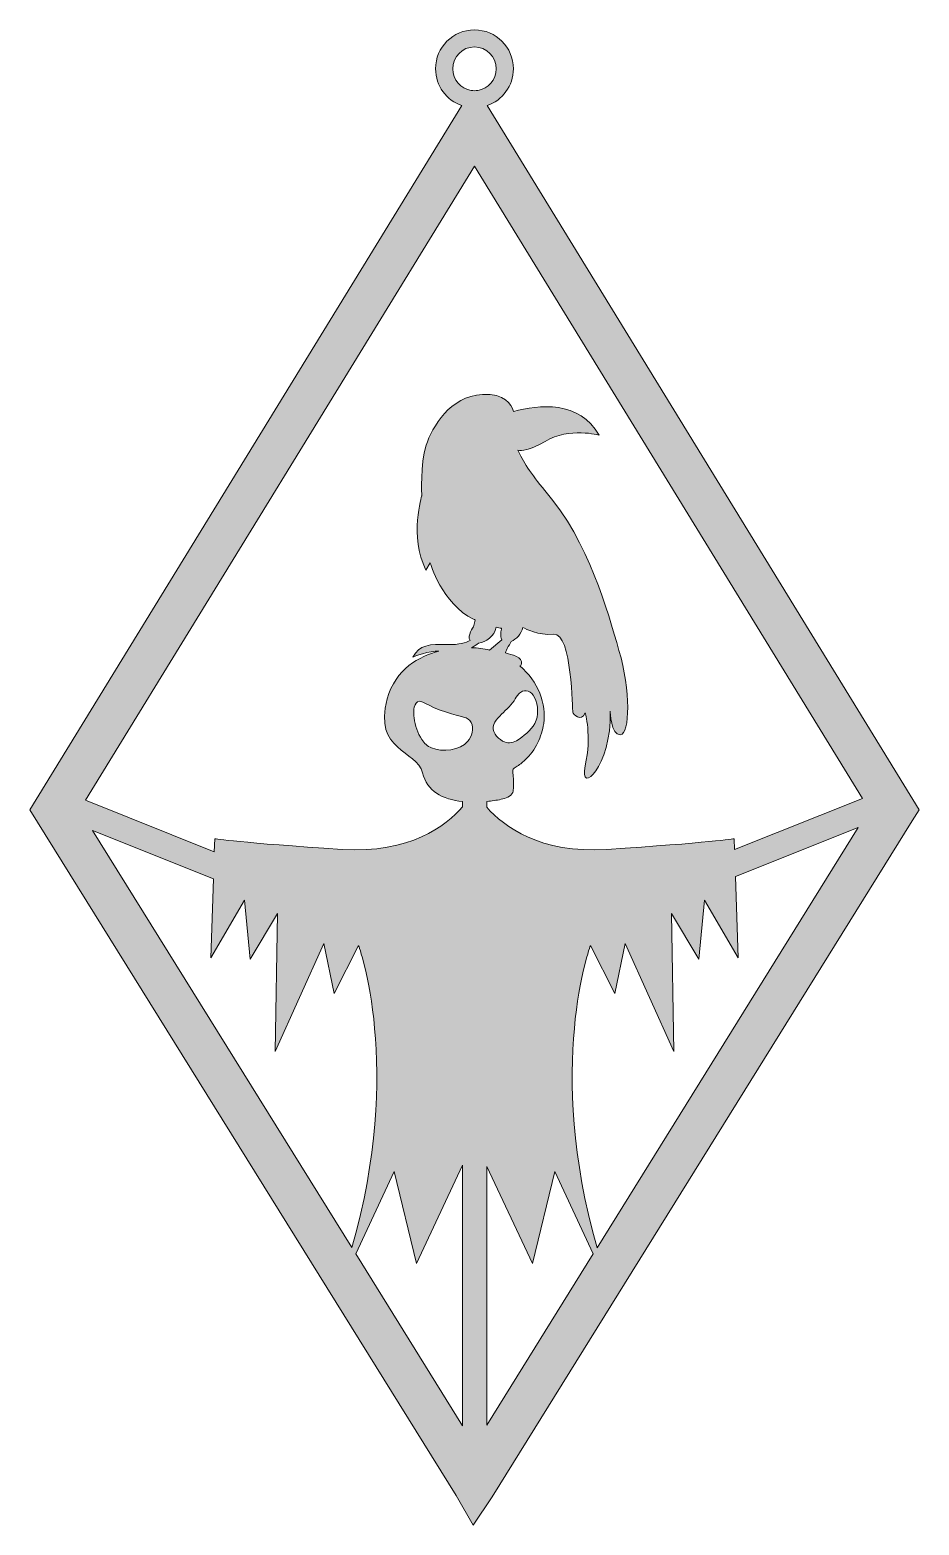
# Model space of a CAD drawing. Extents: x 692 to 2308, y -2858 to -141.
import ezdxf

# ---------------------------------------------------------------- set-up
doc = ezdxf.new("R2010")
doc.units = 0
doc.header["$MEASUREMENT"] = 0
doc.layers.add('Layer 1', color=7, linetype='Continuous')

msp = doc.modelspace()

# ---------------------------------------------------------------- hatches: boundary and pattern name
at = {"layer": 'Layer 1', "true_color": 0x6870b5}
h = msp.add_hatch(color=173, dxfattribs=at)
h.dxf.hatch_style = 2
edge = h.paths.add_edge_path()
edge.add_spline(control_points=[(1523.4, -278.8), (1551.2, -269.3), (1571.1, -243), (1571.1, -211.9), (1571.1, -172.9), (1539.4, -141.2), (1500.4, -141.2), (1461.4, -141.2), (1429.7, -172.9), (1429.7, -211.9), (1429.7, -243), (1449.7, -269.3), (1477.5, -278.8), (1477.5, -278.8), (692.4, -1558.4), (692.4, -1558.4), (692.4, -1558.4), (1466.9, -2804.4), (1466.9, -2804.4), (1466.9, -2804.4), (1498.2, -2858.2), (1498.2, -2858.2), (1498.2, -2858.2), (1532.4, -2806.8), (1532.4, -2806.8), (1532.4, -2806.8), (2295.9, -1578.6), (2295.9, -1578.6), (2295.9, -1578.6), (2308.5, -1558.4), (2308.5, -1558.4), (2308.5, -1558.4), (1523.4, -278.8), (1523.4, -278.8)], knot_values=[0, 0, 0, 0, 1, 1, 1, 2, 2, 2, 3, 3, 3, 4, 4, 4, 5, 5, 5, 6, 6, 6, 7, 7, 7, 8, 8, 8, 9, 9, 9, 10, 10, 10, 11, 11, 11, 11], degree=3, periodic=1)
edge = h.paths.add_edge_path()
edge.add_spline(control_points=[(1460.8, -211.9), (1460.8, -190), (1478.5, -172.2), (1500.4, -172.2), (1522.4, -172.2), (1540.1, -190), (1540.1, -211.9), (1540.1, -231.8), (1525.5, -248.3), (1506.4, -251.1), (1504.4, -251.5), (1502.4, -251.7), (1500.4, -251.7), (1498.4, -251.7), (1496.4, -251.5), (1494.4, -251.1), (1475.4, -248.3), (1460.8, -231.8), (1460.8, -211.9)], knot_values=[0, 0, 0, 0, 1, 1, 1, 2, 2, 2, 3, 3, 3, 4, 4, 4, 5, 5, 5, 6, 6, 6, 6], degree=3, periodic=1)
edge = h.paths.add_edge_path()
edge.add_spline(control_points=[(806.5, -1596.1), (806.5, -1596.1), (1026, -1683.7), (1026, -1683.7), (1026, -1683.7), (1021.3, -1827.3), (1021.3, -1827.3), (1021.3, -1827.3), (1082.4, -1722.9), (1082.4, -1722.9), (1082.4, -1722.9), (1092.7, -1829.6), (1092.7, -1829.6), (1092.7, -1829.6), (1142.7, -1747), (1142.7, -1747), (1142.7, -1747), (1137.9, -1997.4), (1137.9, -1997.4), (1137.9, -1997.4), (1226.9, -1801.4), (1226.9, -1801.4), (1226.9, -1801.4), (1245.5, -1892.3), (1245.5, -1892.3), (1245.5, -1892.3), (1289.7, -1804.8), (1289.7, -1804.8), (1289.7, -1804.8), (1371.8, -2025.1), (1277.6, -2354), (1277.6, -2354), (806.5, -1596.1), (806.5, -1596.1)], knot_values=[0, 0, 0, 0, 1, 1, 1, 2, 2, 2, 3, 3, 3, 4, 4, 4, 5, 5, 5, 6, 6, 6, 7, 7, 7, 8, 8, 8, 9, 9, 9, 10, 10, 10, 11, 11, 11, 11], degree=3, periodic=1)
h.paths.add_polyline_path([(1478.9, -2677.8), (1284.7, -2365.4), (1354.2, -2215.4), (1395.2, -2382.8), (1478.9, -2204.3)])
edge = h.paths.add_edge_path()
edge.add_spline(control_points=[(1488.5, -1433.8), (1474.5, -1450.9), (1441.9, -1454), (1422.3, -1446), (1415, -1443.2), (1409.1, -1437.4), (1404.8, -1430.9), (1397, -1419.2), (1392.2, -1405.1), (1390.6, -1391.3), (1389.8, -1382.9), (1388.6, -1367.8), (1397, -1362.2), (1404.3, -1357.3), (1411.4, -1368.8), (1449.3, -1381.1), (1476.9, -1390.1), (1489, -1389.1), (1494.5, -1399.9), (1500.1, -1410.6), (1495.2, -1425.4), (1488.5, -1433.8)], knot_values=[0, 0, 0, 0, 1, 1, 1, 2, 2, 2, 3, 3, 3, 4, 4, 4, 5, 5, 5, 6, 6, 6, 7, 7, 7, 7], degree=3, periodic=1)
edge = h.paths.add_edge_path()
edge.add_spline(control_points=[(1550.2, -1249.3), (1550.2, -1249.3), (1527.7, -1268.3), (1527.7, -1268.3), (1517.4, -1265.7), (1506.4, -1264.2), (1494.8, -1263.8), (1498.7, -1261.8), (1504.3, -1258.7), (1507.9, -1255.6), (1521.1, -1253.9), (1536.7, -1242.8), (1539.9, -1226.8), (1543.3, -1227.6), (1546.6, -1228.1), (1549.6, -1228.5), (1548.7, -1232.4), (1546.8, -1242.9), (1550.2, -1249.3)], knot_values=[0, 0, 0, 0, 1, 1, 1, 2, 2, 2, 3, 3, 3, 4, 4, 4, 5, 5, 5, 6, 6, 6, 6], degree=3, periodic=1)
edge = h.paths.add_edge_path()
edge.add_spline(control_points=[(1546.2, -1388.3), (1555, -1379.1), (1565, -1370.8), (1572.3, -1360.2), (1575.2, -1356), (1577.6, -1351.4), (1581.1, -1347.5), (1582.1, -1346.6), (1583, -1345.8), (1583.8, -1345.1), (1593.3, -1338), (1604, -1343.5), (1609.2, -1354.1), (1616.5, -1369.1), (1617.8, -1386.5), (1609.8, -1401.5), (1602.6, -1414.6), (1589.6, -1425.4), (1576.8, -1432.8), (1568.1, -1437.5), (1560.4, -1438.1), (1551.6, -1433.4), (1546.1, -1430.3), (1541.2, -1426.3), (1537.9, -1421.1), (1529.7, -1408.2), (1537, -1397.8), (1546.2, -1388.3)], knot_values=[0, 0, 0, 0, 1, 1, 1, 2, 2, 2, 3, 3, 3, 4, 4, 4, 5, 5, 5, 6, 6, 6, 7, 7, 7, 8, 8, 8, 9, 9, 9, 9], degree=3, periodic=1)
h.paths.add_polyline_path([(1522.9, -2676.4), (1522.9, -2206.3), (1605.7, -2382.8), (1646.7, -2215.4), (1716.2, -2365.4)])
edge = h.paths.add_edge_path()
edge.add_spline(control_points=[(1723.3, -2354.1), (1629.1, -2025.1), (1711.2, -1804.8), (1711.2, -1804.8), (1711.2, -1804.8), (1755.4, -1892.3), (1755.4, -1892.3), (1755.4, -1892.3), (1774, -1801.4), (1774, -1801.4), (1774, -1801.4), (1863, -1997.4), (1863, -1997.4), (1863, -1997.4), (1858.2, -1747), (1858.2, -1747), (1858.2, -1747), (1908.2, -1829.6), (1908.2, -1829.6), (1908.2, -1829.6), (1918.5, -1722.9), (1918.5, -1722.9), (1918.5, -1722.9), (1979.6, -1827.3), (1979.6, -1827.3), (1979.6, -1827.3), (1974.8, -1679.4), (1974.8, -1679.4), (1974.8, -1679.4), (2198, -1590.3), (2198, -1590.3), (2198, -1590.3), (1723.3, -2354.1), (1723.3, -2354.1)], knot_values=[0, 0, 0, 0, 1, 1, 1, 2, 2, 2, 3, 3, 3, 4, 4, 4, 5, 5, 5, 6, 6, 6, 7, 7, 7, 8, 8, 8, 9, 9, 9, 10, 10, 10, 11, 11, 11, 11], degree=3, periodic=1)
edge = h.paths.add_edge_path()
edge.add_spline(control_points=[(1973.2, -1630.3), (1973.2, -1630.3), (1972.5, -1610.9), (1972.5, -1610.9), (1972.5, -1610.9), (1927, -1618.5), (1740.8, -1630.4), (1619.4, -1638.1), (1553.9, -1589.1), (1522.9, -1553.9), (1522.9, -1553.9), (1522.9, -1543.1), (1522.9, -1543.1), (1531.7, -1542.4), (1540.4, -1541.3), (1548.8, -1539.3), (1556.2, -1537.5), (1567, -1534.6), (1569.9, -1526.7), (1571, -1523.8), (1571.2, -1520.7), (1571.3, -1517.6), (1571.7, -1509), (1571.5, -1500.2), (1570.3, -1491.6), (1570.2, -1490), (1569.9, -1488.3), (1570.2, -1486.7), (1570.6, -1483.5), (1573.5, -1481.9), (1576.1, -1480.3), (1581.8, -1476.9), (1587.2, -1472.8), (1592.1, -1468.2), (1601.7, -1459.2), (1609.6, -1448.3), (1615.4, -1436.4), (1620.7, -1425.4), (1624.3, -1413.6), (1626.2, -1401.7), (1631.7, -1366.7), (1616, -1325.2), (1583.1, -1296.8), (1585.1, -1296.6), (1586.6, -1294.3), (1585.8, -1289), (1584.1, -1278.4), (1559.1, -1274.4), (1556.8, -1273.4), (1555, -1272.6), (1563.4, -1258.8), (1567.3, -1252.6), (1576.4, -1248.7), (1585.4, -1238.6), (1588.5, -1226.9), (1593.9, -1230.1), (1615.7, -1241.7), (1644.4, -1239.4), (1677.7, -1236.7), (1678.4, -1379.3), (1679.1, -1381.3), (1679.7, -1383.3), (1693.7, -1401.3), (1701.7, -1382), (1701.7, -1382), (1713.7, -1423.3), (1701.7, -1478.6), (1689.7, -1533.9), (1750.3, -1480.6), (1747, -1379.3), (1747, -1379.3), (1748.3, -1423.3), (1765.7, -1421.9), (1783, -1420.6), (1784.3, -1341.3), (1763, -1268.7), (1741.7, -1196.1), (1709.7, -1073.5), (1628.4, -978.2), (1602.9, -948.3), (1587.9, -924), (1579.4, -904.7), (1585.6, -906.5), (1599.6, -906.2), (1628.9, -888.9), (1673.3, -862.7), (1727, -877.6), (1727, -877.6), (1691.4, -814.2), (1616.8, -822.2), (1571.3, -834.5), (1567.7, -821.6), (1555.4, -801.2), (1514.7, -803.7), (1455.6, -807.2), (1423.7, -862.3), (1412.6, -896.1), (1401.5, -929.8), (1404.6, -987.6), (1404.6, -987.6), (1404.6, -987.6), (1381.9, -1060.8), (1411.9, -1122.8), (1411.9, -1122.8), (1419.9, -1109.5), (1419.9, -1109.5), (1419.9, -1109.5), (1441.2, -1184.1), (1498.5, -1212.1), (1499.6, -1212.6), (1500.7, -1213.1), (1501.8, -1213.6), (1501.8, -1213.6), (1498.5, -1225.7), (1498.5, -1225.7), (1498.5, -1225.7), (1486.6, -1242), (1492.3, -1250.7), (1485.1, -1254.4), (1472.3, -1258.8), (1452.2, -1258.1), (1417.9, -1256.7), (1400.9, -1259), (1388.2, -1281), (1389.1, -1280.7), (1419.5, -1268.3), (1435.5, -1270.3), (1401, -1279.4), (1356.7, -1301.9), (1341.8, -1357), (1316.2, -1452.1), (1395.1, -1449.5), (1406.1, -1491.3), (1414.6, -1524.3), (1441.5, -1539.7), (1478.9, -1543.3), (1478.9, -1543.3), (1478.9, -1552.8), (1478.9, -1552.8), (1448.3, -1588.1), (1382.7, -1638.2), (1260.1, -1630.4), (1073.9, -1618.5), (1028.4, -1610.9), (1028.4, -1610.9), (1028.4, -1610.9), (1027.6, -1634.6), (1027.6, -1634.6), (1027.6, -1634.6), (793.4, -1541.1), (793.4, -1541.1), (793.4, -1541.1), (1500.4, -388.6), (1500.4, -388.6), (1500.4, -388.6), (2205.4, -1537.6), (2205.4, -1537.6), (2205.4, -1537.6), (1973.2, -1630.3), (1973.2, -1630.3)], knot_values=[0, 0, 0, 0, 1, 1, 1, 2, 2, 2, 3, 3, 3, 4, 4, 4, 5, 5, 5, 6, 6, 6, 7, 7, 7, 8, 8, 8, 9, 9, 9, 10, 10, 10, 11, 11, 11, 12, 12, 12, 13, 13, 13, 14, 14, 14, 15, 15, 15, 16, 16, 16, 17, 17, 17, 18, 18, 18, 19, 19, 19, 20, 20, 20, 21, 21, 21, 22, 22, 22, 23, 23, 23, 24, 24, 24, 25, 25, 25, 26, 26, 26, 27, 27, 27, 28, 28, 28, 29, 29, 29, 30, 30, 30, 31, 31, 31, 32, 32, 32, 33, 33, 33, 34, 34, 34, 35, 35, 35, 36, 36, 36, 37, 37, 37, 38, 38, 38, 39, 39, 39, 40, 40, 40, 41, 41, 41, 42, 42, 42, 43, 43, 43, 44, 44, 44, 45, 45, 45, 46, 46, 46, 47, 47, 47, 48, 48, 48, 49, 49, 49, 50, 50, 50, 51, 51, 51, 52, 52, 52, 53, 53, 53, 53], degree=3, periodic=1)

# ---------------------------------------------------------------- linework, layer by layer
at = {"layer": 'Layer 1', "lineweight": 0}
for points in [[(1478.9, -2677.8), (1284.7, -2365.4), (1354.2, -2215.4), (1395.2, -2382.8), (1478.9, -2204.3), (1478.9, -2677.8)], [(1522.9, -2676.4), (1522.9, -2206.3), (1605.7, -2382.8), (1646.7, -2215.4), (1716.2, -2365.4), (1522.9, -2676.4)]]:
    msp.add_lwpolyline(points, dxfattribs=at)
for points, knots in [([(1523.4, -278.8), (1551.2, -269.3), (1571.1, -243), (1571.1, -211.9), (1571.1, -172.9), (1539.4, -141.2), (1500.4, -141.2), (1461.4, -141.2), (1429.7, -172.9), (1429.7, -211.9), (1429.7, -243), (1449.7, -269.3), (1477.5, -278.8), (1477.5, -278.8), (692.4, -1558.4), (692.4, -1558.4), (692.4, -1558.4), (1466.9, -2804.4), (1466.9, -2804.4), (1466.9, -2804.4), (1498.2, -2858.2), (1498.2, -2858.2), (1498.2, -2858.2), (1532.4, -2806.8), (1532.4, -2806.8), (1532.4, -2806.8), (2295.9, -1578.6), (2295.9, -1578.6), (2295.9, -1578.6), (2308.5, -1558.4), (2308.5, -1558.4), (2308.5, -1558.4), (1523.4, -278.8), (1523.4, -278.8)], [0, 0, 0, 0, 1, 1, 1, 2, 2, 2, 3, 3, 3, 4, 4, 4, 5, 5, 5, 6, 6, 6, 7, 7, 7, 8, 8, 8, 9, 9, 9, 10, 10, 10, 11, 11, 11, 11]), ([(1460.8, -211.9), (1460.8, -190), (1478.5, -172.2), (1500.4, -172.2), (1522.4, -172.2), (1540.1, -190), (1540.1, -211.9), (1540.1, -231.8), (1525.5, -248.3), (1506.4, -251.1), (1504.4, -251.5), (1502.4, -251.7), (1500.4, -251.7), (1498.4, -251.7), (1496.4, -251.5), (1494.4, -251.1), (1475.4, -248.3), (1460.8, -231.8), (1460.8, -211.9)], [0, 0, 0, 0, 1, 1, 1, 2, 2, 2, 3, 3, 3, 4, 4, 4, 5, 5, 5, 6, 6, 6, 6]), ([(1973.2, -1630.3), (1973.2, -1630.3), (1972.5, -1610.9), (1972.5, -1610.9), (1972.5, -1610.9), (1927, -1618.5), (1740.8, -1630.4), (1619.4, -1638.1), (1553.9, -1589.1), (1522.9, -1553.9), (1522.9, -1553.9), (1522.9, -1543.1), (1522.9, -1543.1), (1531.7, -1542.4), (1540.4, -1541.3), (1548.8, -1539.3), (1556.2, -1537.5), (1567, -1534.6), (1569.9, -1526.7), (1571, -1523.8), (1571.2, -1520.7), (1571.3, -1517.6), (1571.7, -1509), (1571.5, -1500.2), (1570.3, -1491.6), (1570.2, -1490), (1569.9, -1488.3), (1570.2, -1486.7), (1570.6, -1483.5), (1573.5, -1481.9), (1576.1, -1480.3), (1581.8, -1476.9), (1587.2, -1472.8), (1592.1, -1468.2), (1601.7, -1459.2), (1609.6, -1448.3), (1615.4, -1436.4), (1620.7, -1425.4), (1624.3, -1413.6), (1626.2, -1401.7), (1631.7, -1366.7), (1616, -1325.2), (1583.1, -1296.8), (1585.1, -1296.6), (1586.6, -1294.3), (1585.8, -1289), (1584.1, -1278.4), (1559.1, -1274.4), (1556.8, -1273.4), (1555, -1272.6), (1563.4, -1258.8), (1567.3, -1252.6), (1576.4, -1248.7), (1585.4, -1238.6), (1588.5, -1226.9), (1593.9, -1230.1), (1615.7, -1241.7), (1644.4, -1239.4), (1677.7, -1236.7), (1678.4, -1379.3), (1679.1, -1381.3), (1679.7, -1383.3), (1693.7, -1401.3), (1701.7, -1382), (1701.7, -1382), (1713.7, -1423.3), (1701.7, -1478.6), (1689.7, -1533.9), (1750.3, -1480.6), (1747, -1379.3), (1747, -1379.3), (1748.3, -1423.3), (1765.7, -1421.9), (1783, -1420.6), (1784.3, -1341.3), (1763, -1268.7), (1741.7, -1196.1), (1709.7, -1073.5), (1628.4, -978.2), (1602.9, -948.3), (1587.9, -924), (1579.4, -904.7), (1585.6, -906.5), (1599.6, -906.2), (1628.9, -888.9), (1673.3, -862.7), (1727, -877.6), (1727, -877.6), (1691.4, -814.2), (1616.8, -822.2), (1571.3, -834.5), (1567.7, -821.6), (1555.4, -801.2), (1514.7, -803.7), (1455.6, -807.2), (1423.7, -862.3), (1412.6, -896.1), (1401.5, -929.8), (1404.6, -987.6), (1404.6, -987.6), (1404.6, -987.6), (1381.9, -1060.8), (1411.9, -1122.8), (1411.9, -1122.8), (1419.9, -1109.5), (1419.9, -1109.5), (1419.9, -1109.5), (1441.2, -1184.1), (1498.5, -1212.1), (1499.6, -1212.6), (1500.7, -1213.1), (1501.8, -1213.6), (1501.8, -1213.6), (1498.5, -1225.7), (1498.5, -1225.7), (1498.5, -1225.7), (1486.6, -1242), (1492.3, -1250.7), (1485.1, -1254.4), (1472.3, -1258.8), (1452.2, -1258.1), (1417.9, -1256.7), (1400.9, -1259), (1388.2, -1281), (1389.1, -1280.7), (1419.5, -1268.3), (1435.5, -1270.3), (1401, -1279.4), (1356.7, -1301.9), (1341.8, -1357), (1316.2, -1452.1), (1395.1, -1449.5), (1406.1, -1491.3), (1414.6, -1524.3), (1441.5, -1539.7), (1478.9, -1543.3), (1478.9, -1543.3), (1478.9, -1552.8), (1478.9, -1552.8), (1448.3, -1588.1), (1382.7, -1638.2), (1260.1, -1630.4), (1073.9, -1618.5), (1028.4, -1610.9), (1028.4, -1610.9), (1028.4, -1610.9), (1027.6, -1634.6), (1027.6, -1634.6), (1027.6, -1634.6), (793.4, -1541.1), (793.4, -1541.1), (793.4, -1541.1), (1500.4, -388.6), (1500.4, -388.6), (1500.4, -388.6), (2205.4, -1537.6), (2205.4, -1537.6), (2205.4, -1537.6), (1973.2, -1630.3), (1973.2, -1630.3)], [0, 0, 0, 0, 1, 1, 1, 2, 2, 2, 3, 3, 3, 4, 4, 4, 5, 5, 5, 6, 6, 6, 7, 7, 7, 8, 8, 8, 9, 9, 9, 10, 10, 10, 11, 11, 11, 12, 12, 12, 13, 13, 13, 14, 14, 14, 15, 15, 15, 16, 16, 16, 17, 17, 17, 18, 18, 18, 19, 19, 19, 20, 20, 20, 21, 21, 21, 22, 22, 22, 23, 23, 23, 24, 24, 24, 25, 25, 25, 26, 26, 26, 27, 27, 27, 28, 28, 28, 29, 29, 29, 30, 30, 30, 31, 31, 31, 32, 32, 32, 33, 33, 33, 34, 34, 34, 35, 35, 35, 36, 36, 36, 37, 37, 37, 38, 38, 38, 39, 39, 39, 40, 40, 40, 41, 41, 41, 42, 42, 42, 43, 43, 43, 44, 44, 44, 45, 45, 45, 46, 46, 46, 47, 47, 47, 48, 48, 48, 49, 49, 49, 50, 50, 50, 51, 51, 51, 52, 52, 52, 53, 53, 53, 53]), ([(1550.2, -1249.3), (1550.2, -1249.3), (1527.7, -1268.3), (1527.7, -1268.3), (1517.4, -1265.7), (1506.4, -1264.2), (1494.8, -1263.8), (1498.7, -1261.8), (1504.3, -1258.7), (1507.9, -1255.6), (1521.1, -1253.9), (1536.7, -1242.8), (1539.9, -1226.8), (1543.3, -1227.6), (1546.6, -1228.1), (1549.6, -1228.5), (1548.7, -1232.4), (1546.8, -1242.9), (1550.2, -1249.3)], [0, 0, 0, 0, 1, 1, 1, 2, 2, 2, 3, 3, 3, 4, 4, 4, 5, 5, 5, 6, 6, 6, 6]), ([(1488.5, -1433.8), (1474.5, -1450.9), (1441.9, -1454), (1422.3, -1446), (1415, -1443.2), (1409.1, -1437.4), (1404.8, -1430.9), (1397, -1419.2), (1392.2, -1405.1), (1390.6, -1391.3), (1389.8, -1382.9), (1388.6, -1367.8), (1397, -1362.2), (1404.3, -1357.3), (1411.4, -1368.8), (1449.3, -1381.1), (1476.9, -1390.1), (1489, -1389.1), (1494.5, -1399.9), (1500.1, -1410.6), (1495.2, -1425.4), (1488.5, -1433.8)], [0, 0, 0, 0, 1, 1, 1, 2, 2, 2, 3, 3, 3, 4, 4, 4, 5, 5, 5, 6, 6, 6, 7, 7, 7, 7]), ([(1546.2, -1388.3), (1555, -1379.1), (1565, -1370.8), (1572.3, -1360.2), (1575.2, -1356), (1577.6, -1351.4), (1581.1, -1347.5), (1582.1, -1346.6), (1583, -1345.8), (1583.8, -1345.1), (1593.3, -1338), (1604, -1343.5), (1609.2, -1354.1), (1616.5, -1369.1), (1617.8, -1386.5), (1609.8, -1401.5), (1602.6, -1414.6), (1589.6, -1425.4), (1576.8, -1432.8), (1568.1, -1437.5), (1560.4, -1438.1), (1551.6, -1433.4), (1546.1, -1430.3), (1541.2, -1426.3), (1537.9, -1421.1), (1529.7, -1408.2), (1537, -1397.8), (1546.2, -1388.3)], [0, 0, 0, 0, 1, 1, 1, 2, 2, 2, 3, 3, 3, 4, 4, 4, 5, 5, 5, 6, 6, 6, 7, 7, 7, 8, 8, 8, 9, 9, 9, 9]), ([(806.5, -1596.1), (806.5, -1596.1), (1026, -1683.7), (1026, -1683.7), (1026, -1683.7), (1021.3, -1827.3), (1021.3, -1827.3), (1021.3, -1827.3), (1082.4, -1722.9), (1082.4, -1722.9), (1082.4, -1722.9), (1092.7, -1829.6), (1092.7, -1829.6), (1092.7, -1829.6), (1142.7, -1747), (1142.7, -1747), (1142.7, -1747), (1137.9, -1997.4), (1137.9, -1997.4), (1137.9, -1997.4), (1226.9, -1801.4), (1226.9, -1801.4), (1226.9, -1801.4), (1245.5, -1892.3), (1245.5, -1892.3), (1245.5, -1892.3), (1289.7, -1804.8), (1289.7, -1804.8), (1289.7, -1804.8), (1371.8, -2025.1), (1277.6, -2354), (1277.6, -2354), (806.5, -1596.1), (806.5, -1596.1)], [0, 0, 0, 0, 1, 1, 1, 2, 2, 2, 3, 3, 3, 4, 4, 4, 5, 5, 5, 6, 6, 6, 7, 7, 7, 8, 8, 8, 9, 9, 9, 10, 10, 10, 11, 11, 11, 11]), ([(1723.3, -2354.1), (1629.1, -2025.1), (1711.2, -1804.8), (1711.2, -1804.8), (1711.2, -1804.8), (1755.4, -1892.3), (1755.4, -1892.3), (1755.4, -1892.3), (1774, -1801.4), (1774, -1801.4), (1774, -1801.4), (1863, -1997.4), (1863, -1997.4), (1863, -1997.4), (1858.2, -1747), (1858.2, -1747), (1858.2, -1747), (1908.2, -1829.6), (1908.2, -1829.6), (1908.2, -1829.6), (1918.5, -1722.9), (1918.5, -1722.9), (1918.5, -1722.9), (1979.6, -1827.3), (1979.6, -1827.3), (1979.6, -1827.3), (1974.8, -1679.4), (1974.8, -1679.4), (1974.8, -1679.4), (2198, -1590.3), (2198, -1590.3), (2198, -1590.3), (1723.3, -2354.1), (1723.3, -2354.1)], [0, 0, 0, 0, 1, 1, 1, 2, 2, 2, 3, 3, 3, 4, 4, 4, 5, 5, 5, 6, 6, 6, 7, 7, 7, 8, 8, 8, 9, 9, 9, 10, 10, 10, 11, 11, 11, 11])]:
    msp.add_open_spline(points, degree=3, knots=knots, dxfattribs=at)

doc.saveas('drawing.dxf')
